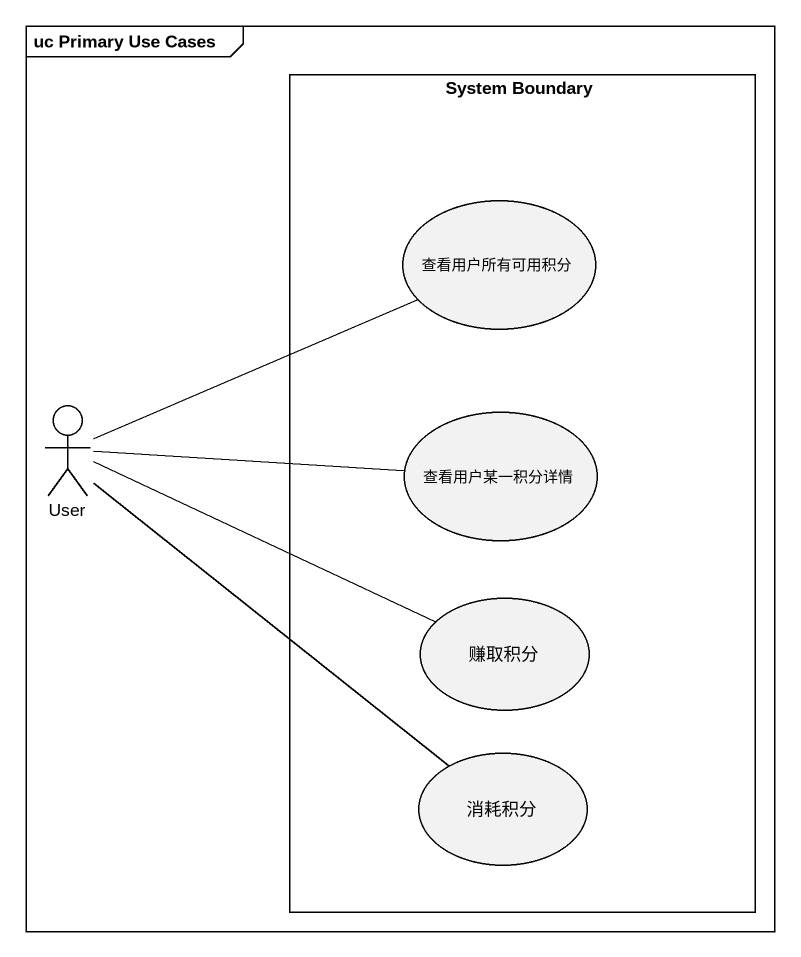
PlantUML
@startuml
mainframe uc Primary Use Cases
rectangle "System Boundary" as System_Boundary {
  usecase 查看用户所有可用积分
  usecase 查看用户某一积分详情
  usecase 赚取积分
  usecase 消耗积分
}
actor User
User -right- 查看用户所有可用积分
User -right- 查看用户某一积分详情
User -right- 赚取积分
User -- 消耗积分
@enduml
